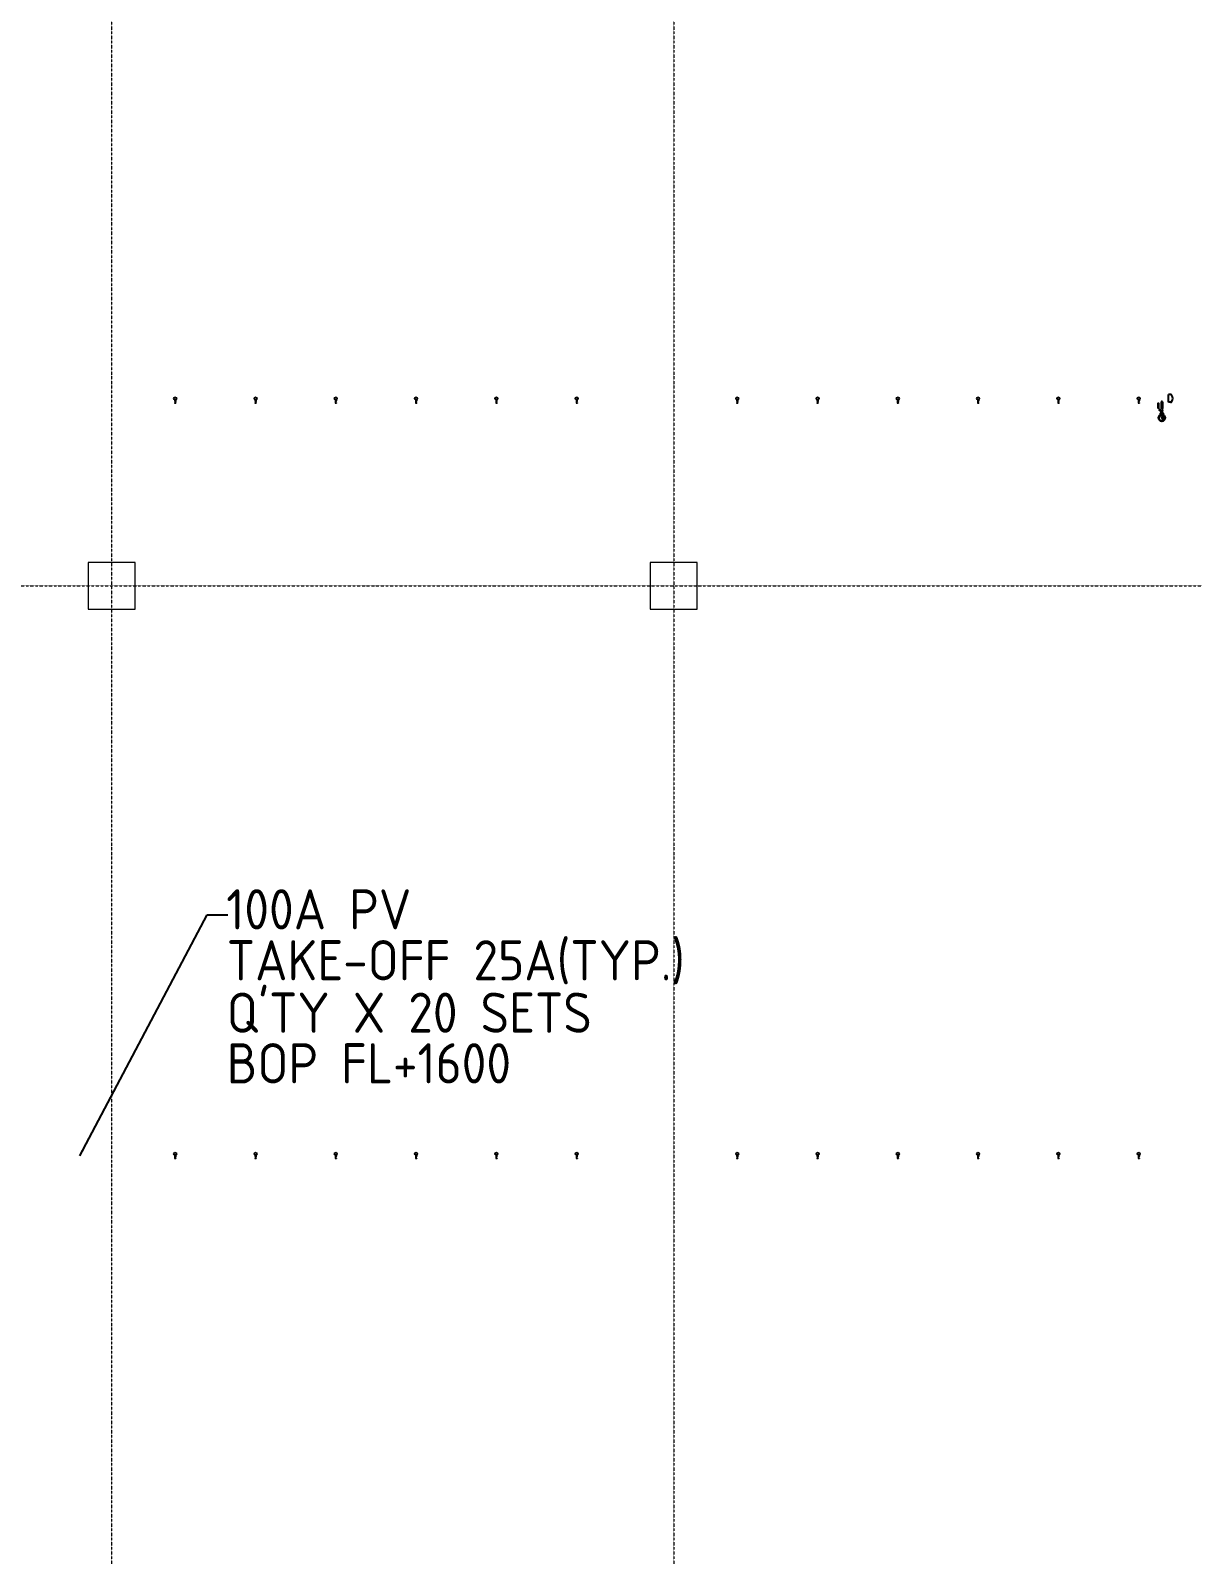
# Model space of a CAD drawing. Extents: x -122301 to 290600, y -29000 to 395522.
# Drawn here: x 217187 to 234555, y 30520 to 53300 of the extents above; entities that cross this region are included whole.
import ezdxf

# ---------------------------------------------------------------- set-up
doc = ezdxf.new("R2010")
doc.units = 0
doc.header["$LTSCALE"] = 10
doc.linetypes.add('H12PL2$0$JJP_三點線', pattern=[0.9, 0.3, -0.15, 0, -0.15, 0, -0.15, 0, -0.15])
for name, color, linetype in [('H12PL2$0$S-COL', 252, 'Continuous'), ('H12PL2$0$S-GRID', 252, 'Continuous'), ('XFM7P20PV$0$PCWS-16.7-P', 252, 'Continuous'), ('XFM7P20PV$0$PIPE-TEXT', 252, 'Continuous'), ('XFM7P20PV$0$U-PV-PIPE', 252, 'Continuous'), ('XFM7P20PV$0$U-PV-TXT', 252, 'Continuous')]:
    doc.layers.add(name, color=color, linetype=linetype)
doc.styles.add('XFM7P20PV$0$aa-txt', font='isocp.shx', dxfattribs={"bigfont": 'chineset'})
doc.styles.add('XFM7P20PV$0$dim-txt', font='isocp.shx', dxfattribs={"width": 0.7, "bigfont": 'chineset'})
doc.dimstyles.new('XFM7P20PV$0$adim-100', dxfattribs={"dimscale": 100, "dimtxt": 0.25, "dimasz": 0.25, "dimexe": 0.1, "dimexo": 0.5, "dimgap": 0.15, "dimtad": 0, "dimdec": 4, "dimtxsty": 'XFM7P20PV$0$dim-txt', "dimcen": -0.025, "dimclrd": 3, "dimclre": 3, "dimclrt": 256, "dimadec": 0, "dimazin": 0, "dimtfac": 1, "dimtdec": 4, "dimtmove": 0, "dimatfit": 3, "dimfxl": 1.25, "dimarcsym": 0})

# ---------------------------------------------------------------- blocks, each defined once
blk = doc.blocks.new('H12PL2')
at = {"layer": 'H12PL2$0$S-COL', "lineweight": 0, "flags": 128}
for points in [[(218050, 44650), (218750, 44650), (218750, 45350), (218050, 45350)], [(226450, 44650), (227150, 44650), (227150, 45350), (226450, 45350)]]:
    blk.add_lwpolyline(points, close=True, dxfattribs=at)
at = {"layer": 'H12PL2$0$S-GRID', "linetype": 'H12PL2$0$JJP_三點線', "lineweight": 0}
for p, q in [((218400, 128250), (218400, -28000)), ((226800, 128250), (226800, -28000)), ((-29000, 45000), (289600, 45000))]:
    blk.add_line(p, q, dxfattribs=at)
blk = doc.blocks.new('XFM7P20PV$0$球塞閥-二件式-25A-左側-捷流')
at = {"color": 7, "linetype": 'Continuous', "lineweight": 0, "extrusion": (2.22045e-16, 1, -2.22045e-16)}
for p, q in [((-9, 15), (-18, 0)), ((-18, 0), (-9, -15)), ((-14, 32), (-9, 32)), ((-14, 29), (-14, 32)), ((-9, 29), (-14, 29)), ((-10, 72), (11, 72)), ((-10, 68), (-10, 72)), ((-8, 68), (-10, 68)), ((-8, 36), (-9, 36)), ((-9, 21), (-9, 36)), ((9, 15), (-9, 15)), ((8, 72), (-8, 72)), ((-8, 47), (-8, 70)), ((-8, 47), (0, 47)), ((-8, 42), (-8, 47)), ((-8, 41), (-8, 42)), ((0, 42), (-8, 42)), ((8, 41), (-8, 41)), ((-4, 36), (-8, 36)), ((0, 48), (-4, 48)), ((-4, 47), (-4, 48)), ((-4, 41), (-4, 42)), ((-2, 30), (-2, 35)), ((2, 30), (-2, 30)), ((4, 48), (0, 48)), ((0, 47), (8, 47)), ((0, 42), (0, 47)), ((8, 42), (0, 42)), ((2, 35), (2, 30)), ((3, 32), (3, 29)), ((3, 32), (6, 32)), ((6, 29), (3, 29)), ((4, 47), (4, 48)), ((4, 41), (4, 42)), ((8, 36), (4, 36)), ((6, 32), (7, 32)), ((6, 29), (6, 32)), ((7, 29), (6, 29)), ((7, 32), (7, 29)), ((8, 70), (8, 47)), ((11, 68), (8, 68)), ((8, 42), (8, 47)), ((8, 42), (8, 41)), ((9, 36), (8, 36)), ((8, 32), (17, 32)), ((8, 29), (8, 32)), ((17, 29), (8, 29)), ((9, 32), (9, 36)), ((9, 21), (9, 29)), ((18, 0), (9, 15)), ((9, -15), (18, 0)), ((11, 68), (11, 72)), ((17, 29), (17, 32)), ((-9, -15), (9, -15))]:
    blk.add_line(p, q, dxfattribs=at)
at = {"color": 7, "linetype": 'Continuous', "lineweight": 0}
for centre, radius, start, end in [((0, 0), 23.1, 0, 180), ((0, 0), 23.1, 180, 0), ((-4, 35), 1.42, 0, 58.001), ((4, 35), 1.42, 121.999, 180)]:
    blk.add_arc(centre, radius, start, end, dxfattribs=at)
for points in [[(-8, 70), (-8, 71), (-8, 71), (-8, 71), (-8, 72), (-8, 72), (-8, 72)], [(8, 72), (8, 72), (8, 72), (8, 71), (8, 71), (8, 71), (8, 70)]]:
    blk.add_open_spline(points, degree=3, dxfattribs=at)
for points, knots in [([(-8, 36), (-8, 37), (-8, 38), (-8, 39), (-8, 39), (-8, 40), (-8, 40), (-8, 40), (-8, 41), (-8, 41)], [-6.586857, -6.586857, -6.586857, -6.586857, -4.917672, -4.917672, -3.301294, -3.301294, -1.594864, -1.594864, 0, 0, 0, 0]), ([(-3, 36), (-3, 36), (-3, 36), (-3, 36), (-4, 36), (-4, 36), (-4, 36), (-4, 36)], [-0.7953467, -0.7953467, -0.7953467, -0.7953467, -0.3971684, -0.3971684, -0.1815592, -0.1815592, 0, 0, 0, 0]), ([(4, 36), (4, 36), (4, 36), (4, 36), (3, 36), (3, 36), (3, 36), (3, 36)], [-0.7950738, -0.7950738, -0.7950738, -0.7950738, -0.6135769, -0.6135769, -0.3980416, -0.3980416, 0, 0, 0, 0]), ([(8, 41), (8, 41), (8, 40), (8, 40), (8, 40), (8, 39), (8, 39), (8, 38), (8, 37), (8, 36)], [-6.585553, -6.585553, -6.585553, -6.585553, -4.991005, -4.991005, -3.284912, -3.284912, -1.668854, -1.668854, 0, 0, 0, 0])]:
    blk.add_open_spline(points, degree=3, knots=knots, dxfattribs=at)
blk = doc.blocks.new('XFM7P20PV$0$100  PV SUBMAIN')
at = {"layer": 'XFM7P20PV$0$U-PV-PIPE', "xscale": -1, "rotation": 180}
for p in [(219350, 36510), (220551, 36510), (221750, 36510), (222950, 36510), (224150, 36510), (225351, 36510), (227750, 36510), (228951, 36510), (230150, 36510), (231350, 36510), (232550, 36510), (233751, 36510)]:
    blk.add_blockref('XFM7P20PV$0$球塞閥-二件式-25A-左側-捷流', p, dxfattribs=at)
blk = doc.blocks.new('XFM7P20PV$0$Ca-100')
for p, q in [((-5.7, 0), (5.7, 0)), ((5.7, -3.2), (5.7, 0)), ((-5.7, -3.2), (-5.7, 0))]:
    blk.add_line(p, q)
for centre, radius, start, end in [((-3.4, -3.2), 2.3, 180, 241.886), ((0, 3.2), 9.54, 241.886, 298.114), ((3.4, -3.2), 2.3, 298.114, 360)]:
    blk.add_arc(centre, radius, start, end)
blk = doc.blocks.new('XFM7P20PV$0$球塞閥-二件式-15A-正視-捷流')
blk.add_line((-31, 56), (-31, 51))
at = {"color": 0, "linetype": 'Continuous', "lineweight": 0, "extrusion": (0, 1, -2.22045e-16)}
for p, q in [((-31, 52), (-30, 52)), ((-30, 52), (-11, 30)), ((-10, 32), (-28, 54)), ((-28, 12), (-15, 12)), ((-28, 0), (-28, 12)), ((-28, 0), (-15, 0)), ((-28, -12), (-28, 0)), ((-15, 0), (-15, 16)), ((5, 16), (-15, 16)), ((-11, 30), (-9, 29)), ((8, 32), (-10, 32)), ((-9, 38), (-9, 33)), ((-9, 38), (-5, 38)), ((-5, 33), (-9, 33)), ((-9, 29), (8, 29)), ((-9, 27), (-9, 16)), ((9, 27), (-9, 27)), ((-7, 23), (-6, 23)), ((-7, 20), (-7, 23)), ((-6, 20), (-7, 20)), ((-6, 23), (-3, 23)), ((-6, 20), (-6, 23)), ((-3, 20), (-6, 20)), ((-5, 38), (5, 38)), ((-5, 33), (-5, 38)), ((5, 33), (-5, 33)), ((-4, 39), (-4, 38)), ((4, 39), (-4, 39)), ((-4, 33), (-4, 32)), ((-4, 29), (-4, 27)), ((-3, 20), (-3, 23)), ((4, 38), (4, 39)), ((4, 32), (4, 33)), ((4, 27), (4, 29)), ((5, 38), (9, 38)), ((5, 33), (5, 38)), ((9, 33), (5, 33)), ((5, 16), (5, 0)), ((7, 0), (7, 17)), ((16, 17), (7, 17)), ((9, 33), (9, 38)), ((9, 17), (9, 27)), ((9, 27), (9, 26)), ((9, 27), (12, 27)), ((9, 26), (9, 21)), ((9, 23), (9, 23)), ((9, 21), (12, 21)), ((12, 20), (9, 20)), ((12, 26), (12, 27)), ((12, 21), (12, 26)), ((12, 23), (12, 20)), ((12, 23), (12, 23)), ((16, 0), (16, 17)), ((16, 12), (28, 12)), ((16, 0), (28, 0)), ((28, 12), (28, 0)), ((28, 0), (28, -12)), ((-28, -12), (-15, -12)), ((-15, -16), (-15, 0)), ((5, -16), (-15, -16)), ((5, 0), (5, -16)), ((5, -16), (7, -17)), ((7, -17), (7, 0)), ((16, -17), (7, -17)), ((16, -17), (16, 0)), ((16, -12), (28, -12))]:
    blk.add_line(p, q, dxfattribs=at)
at = {"color": 0, "linetype": 'Continuous', "lineweight": 0, "extrusion": (0, -1, -2.22045e-16)}
blk.add_line((5, 16), (7, 17), dxfattribs=at)
blk.add_lwpolyline([(-31, 56), (-105, 56), (-105, 51), (-31, 51)])
at = {"color": 0, "linetype": 'Continuous', "lineweight": 0}
blk.add_open_spline([(-28, 54), (-28, 54), (-29, 54), (-29, 55), (-30, 55), (-30, 55), (-31, 55)], degree=3, dxfattribs=at)
for points, knots in [([(12, 27), (12, 28), (12, 29), (11, 30), (11, 30), (10, 31), (10, 31), (9, 31), (8, 32), (8, 32)], [-6.586857, -6.586857, -6.586857, -6.586857, -4.917672, -4.917672, -3.301294, -3.301294, -1.594864, -1.594864, 0, 0, 0, 0]), ([(8, 29), (8, 29), (8, 29), (9, 29), (9, 29), (9, 28), (9, 28), (9, 28), (9, 28), (9, 27)], [-2.501227, -2.501227, -2.501227, -2.501227, -1.860628, -1.860628, -1.243575, -1.243575, -0.629521, -0.629521, 0, 0, 0, 0]), ([(9, 27), (9, 27), (9, 27), (9, 27), (9, 27), (9, 27), (9, 27), (9, 27), (9, 27), (9, 27)], [-0.7942743, -0.7942743, -0.7942743, -0.7942743, -0.7152172, -0.7152172, -0.6166439, -0.6166439, -0.3978503, -0.3978503, 0, 0, 0, 0]), ([(12, 27), (12, 27), (12, 27), (12, 27), (12, 27), (12, 27), (12, 27), (12, 27)], [-0.7953467, -0.7953467, -0.7953467, -0.7953467, -0.3971684, -0.3971684, -0.1815592, -0.1815592, 0, 0, 0, 0])]:
    blk.add_open_spline(points, degree=3, knots=knots, dxfattribs=at)
blk = doc.blocks.new('XFM7P20PV$0$SC-100-壓力表')
for p, q in [((-0.8, 1.1), (9.2, 1.1)), ((-0.8, -1.1), (9.2, -1.1))]:
    blk.add_line(p, q)
at = {"linetype": 'ByBlock'}
for p, q in [((16, 1.1), (14.8, 1.1)), ((17.9, 1.2), (16.2, 1.2)), ((18.7, 1.1), (18.2, 1.1)), ((20.8, 3.6), (21.5, 2.8)), ((21.4, 0.1), (26.1, 1.9)), ((22.4, 1), (21.4, 0.1)), ((22.7, 0.1), (21.4, 0.1)), ((22.1, 4.3), (22.4, 3.3)), ((26.1, 1.9), (22.4, 1)), ((26.1, 1.9), (22.7, 0.1)), ((23.5, 4.5), (23.5, 3.5)), ((24.9, 4.3), (24.6, 3.3)), ((26.1, 3.6), (25.5, 2.8)), ((27.1, 2.6), (26.3, 2)), ((27.8, 1.4), (26.8, 1.1)), ((28, 0), (26.9, 0)), ((16, -1.1), (14.8, -1.1)), ((17.9, -1.2), (16.2, -1.2)), ((18.7, -1.1), (18.2, -1.1)), ((20.8, -3.6), (21.5, -2.8)), ((22.1, -4.3), (22.4, -3.3)), ((23.5, -4.5), (23.5, -3.5)), ((24.9, -4.3), (24.6, -3.3)), ((26.1, -3.6), (25.5, -2.8)), ((27.1, -2.6), (26.3, -2)), ((27.8, -1.4), (26.8, -1.1))]:
    blk.add_line(p, q, dxfattribs=at)
for points in [[(16, -1.6), (16, 1.6)], [(16.2, 2), (17.9, 2)], [(18.2, 1.6), (18.2, -1.6)], [(17.9, -2), (16.2, -2)]]:
    blk.add_lwpolyline(points, dxfattribs=at)
for radius in [4.95, 4.5]:
    blk.add_circle((23.5, 0), radius, dxfattribs=at)
blk.add_arc((0, 0), 1.33, 126.8699, 233.1301)
for centre, radius, start, end in [((16.5, 1.6), 0.483, 120.3244, 239.6756), ((19, 0), 2.99, 156.947, 203.053), ((17.7, 1.6), 0.483, 300.3244, 59.6756), ((15.2, 0), 2.99, 336.947, 23.053), ((16.5, -1.6), 0.483, 120.3244, 239.6756), ((17.7, -1.6), 0.483, 300.3244, 59.6756)]:
    blk.add_arc(centre, radius, start, end, dxfattribs=at)
for p in [(19, 0), (19.2, 1.4), (19.8, 2.6), (20.8, 3.6), (22.1, 4.3), (23.5, 4.5), (24.9, 4.3), (26.1, 3.6), (27.1, 2.6), (27.8, 1.4), (28, 0), (19.2, -1.4), (22.1, -4.3), (23.5, -4.5), (27.1, -2.6), (27.8, -1.4)]:
    blk.add_point(p, dxfattribs=at)
at = {"xscale": -0.1, "yscale": 0.1, "zscale": 0.1, "rotation": 180}
blk.add_blockref('XFM7P20PV$0$球塞閥-二件式-15A-正視-捷流', (12, 0), dxfattribs=at)
blk = doc.blocks.new('XFM7P20PV')
blk.add_blockref('XFM7P20PV$0$100  PV SUBMAIN', (0, 0))
at = {"layer": 'XFM7P20PV$0$PCWS-16.7-P', "xscale": 10, "yscale": 10, "zscale": 10, "rotation": 270}
blk.add_blockref('XFM7P20PV$0$SC-100-壓力表', (234096.06527, 47742.85), dxfattribs=at)
at = {"layer": 'XFM7P20PV$0$U-PV-PIPE', "xscale": 10, "yscale": 10, "zscale": 10, "rotation": 90}
blk.add_blockref('XFM7P20PV$0$Ca-100', (234195.64072, 47800), dxfattribs=at)
at = {"layer": 'XFM7P20PV$0$U-PV-PIPE', "xscale": -1, "rotation": 180}
for p in [(219350.01987, 47800), (220551.07404, 47800), (221750.01987, 47800), (222950.01987, 47800), (224150.01987, 47800), (225351.07404, 47800), (227750.01987, 47800), (228951.07404, 47800), (230150.01987, 47800), (231350.01987, 47800), (232550.01987, 47800), (233751.07404, 47800)]:
    blk.add_blockref('XFM7P20PV$0$球塞閥-二件式-25A-左側-捷流', p, dxfattribs=at)
at = {"layer": 'XFM7P20PV$0$U-PV-TXT', "extrusion": (0, 0, -1), "style": 'XFM7P20PV$0$aa-txt', "text_generation_flag": 2}
for s, p in [('100A PV', (-220113.32322, 39863.84038, 0)), ('TAKE-OFF 25A(TYP.)', (-220119.67165, 39102.19549, 0)), ("Q'TY X 20 SETS", (-220119.67165, 38319.22048, 0)), ('BOP FL+1600', (-220119.67165, 37562.08632, 0))]:
    blk.add_text(s, height=600, dxfattribs=at).set_placement(p)
at = {"layer": 'XFM7P20PV$0$PIPE-TEXT'}
blk.add_leader([(217924.51101, 36476.75959), (219826.20018, 40081.77337), (220138.1087, 40082.4804)], dimstyle='XFM7P20PV$0$adim-100', override={"dimasz": 1}, dxfattribs=at)

msp = doc.modelspace()

# ---------------------------------------------------------------- block references
for name in ['XFM7P20PV', 'H12PL2']:
    msp.add_blockref(name, (0, 0))

doc.saveas('drawing.dxf')
